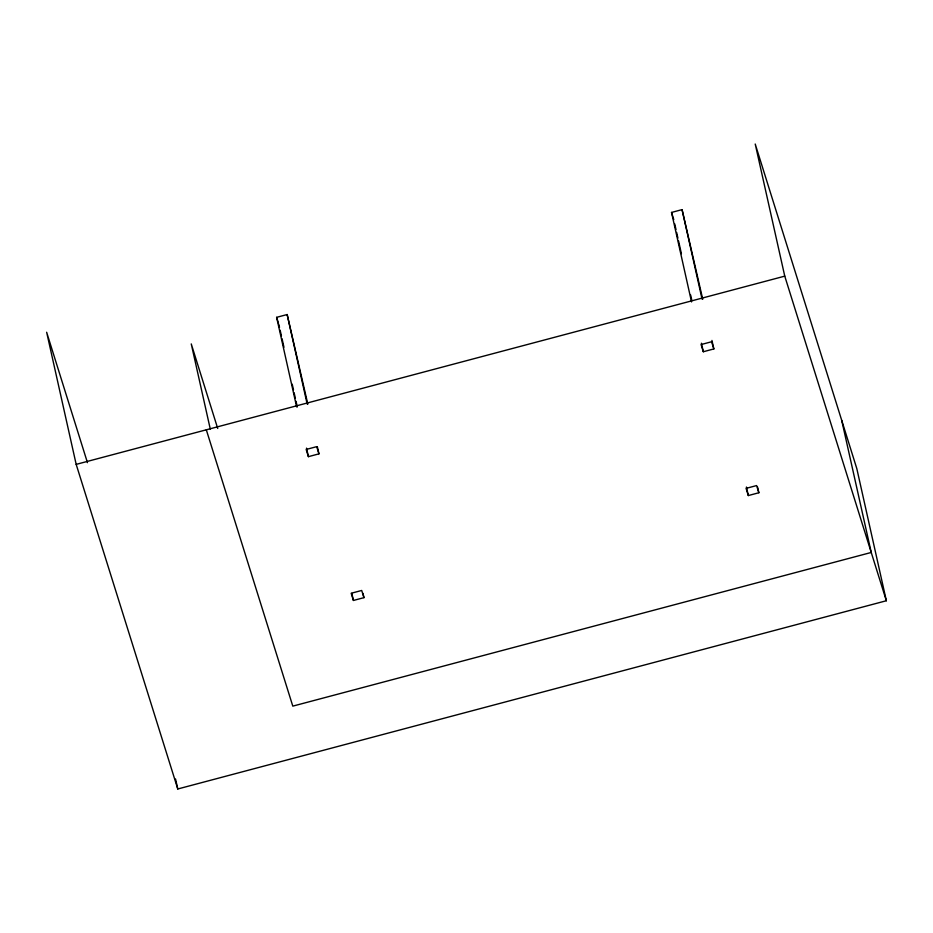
<?xml version="1.0" encoding="UTF-8"?>
<svg xmlns="http://www.w3.org/2000/svg" width="933" height="933" viewBox="0 0 933 933"><rect width="100%" height="100%" fill="white"/><g stroke="black" fill="none" stroke-linecap="round" stroke-linejoin="round"><path stroke-width="1.4" d="M296.636 406.835L276.623 317.337L287.154 314.538L307.82 404.129M691.54 301.93L671.527 212.432L682.058 209.633L702.736 299.225M76.179 464.377L784.758 276.145L886.35 600.747L177.783 788.98L76.179 464.377L46.65 332.253L87.457 462.651M318.946 453.858L316.695 446.662L306.164 449.461L308.415 456.657L318.946 453.858L317.348 446.755M713.85 348.942L711.599 341.758L701.068 344.557L703.319 351.741L713.85 348.942L711.937 340.428M363.952 597.656L361.701 590.472L351.17 593.271L353.42 600.455L363.952 597.656L362.995 593.4M758.856 492.752L756.605 485.568L746.073 488.367L748.324 495.551L758.856 492.752L757.584 487.073M671.527 212.432L673.778 219.617M276.623 317.337L278.5 323.331M217.716 428.469L191.253 343.915L210.298 429.157M206.31 429.81L292.799 706.129L871.235 552.464L841.706 420.34M886.35 600.747L856.821 468.623L755.217 144.02L784.758 276.145M746.423 487.026L748.324 495.551M682.058 209.633L702.071 299.131M674.734 223.885L676.005 229.565M676.635 232.41L677.906 238.09M678.548 240.936L681.405 253.718M690.607 294.921L691.878 300.601M701.406 343.216L703.319 351.741M351.834 593.353L353.42 600.455M287.154 314.538L307.167 404.047M278.874 324.521L279.515 327.366M280.145 330.212L281.416 335.892M282.058 338.737L283.959 347.263M292.216 384.198L293.487 389.877M294.117 392.723L295.388 398.403M296.029 401.248L297.3 406.928M306.502 448.132L308.415 456.657M175.556 779.032L177.783 788.98"/></g></svg>
